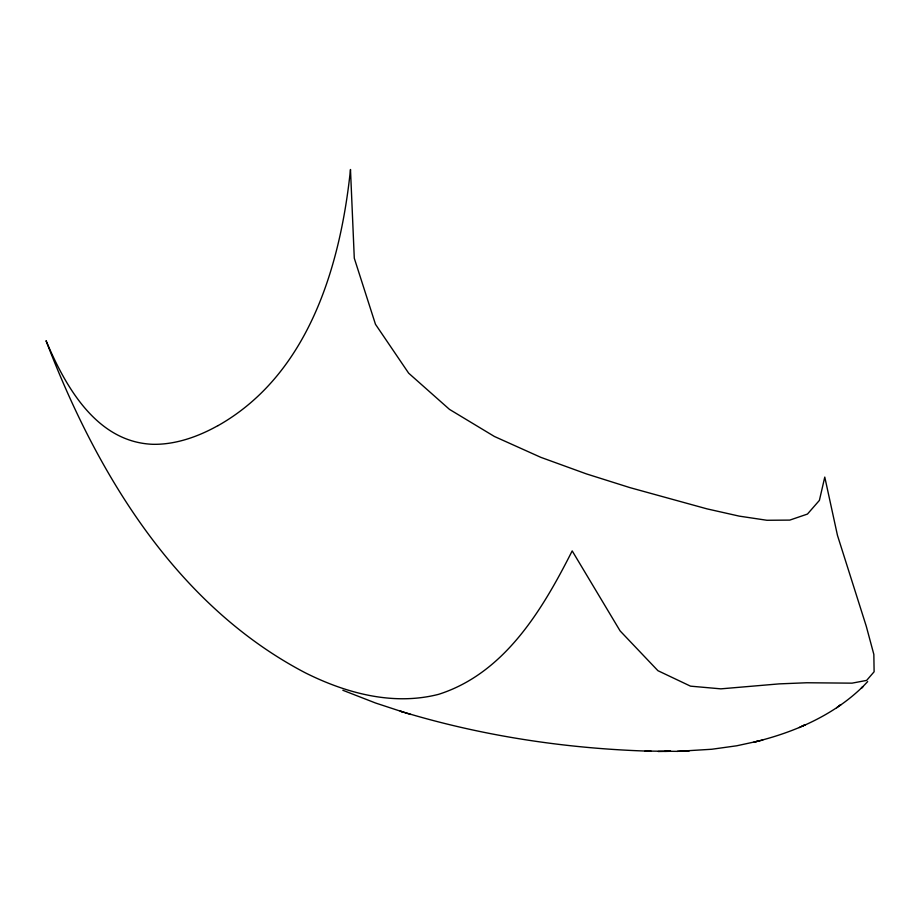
<?xml version="1.0" encoding="UTF-8"?>
<svg xmlns="http://www.w3.org/2000/svg" width="921" height="921" viewBox="0 0 921 921"><rect width="100%" height="100%" fill="white"/><g stroke="black" fill="none" stroke-linecap="round" stroke-linejoin="round"><path stroke-width="1.38" d="M867.686 681.586L861.319 688.263L862.919 686.559C833.401 715.513 793.775 732.54 754.011 742.107L762.795 740.058M838.559 706.349L840.815 704.669L836.636 707.765M218.012 425.652C308.408 374.582 340.425 266.319 350.487 169.499L354.286 258.202L375.469 324.284L408.659 373.178L449.471 409.373L494.416 436.485L540.754 457.311L586.447 473.912L629.999 487.646L706.948 508.853L739.229 516.128L766.928 520.273L789.792 520.1L807.452 514.068L819.391 500.402L824.779 477.09L837.465 535.377L866.258 626.199L873.845 654.428L874.11 671.777L866.649 680.4L852.04 683.152L806.727 682.76L779.224 683.877L720.855 688.85L690.52 686.157L657.928 670.695L620.098 630.897L572.194 550.896C542.584 609.368 504.858 673.251 438.569 694.342C393.14 705.97 346.1 693.248 305.196 672.767C175.934 605.097 96.532 473.014 46.05 340.701C65.356 386.44 96.36 441.827 152.345 444.29A199.097 116.587 -59.2 0 0 218.012 425.583M799.152 727.578L805.38 724.643L801.949 726.232M758.985 740.956L736.754 745.78L711.772 749.257L677.257 751.363L645.068 751.064L651.078 751.225C566.265 748.75 481.407 735.983 400.198 711.139L410.731 714.454M677.257 751.363L689.288 750.753L683.163 751.041M658.147 751.501L670.753 751.294L664.64 751.375M403.179 712.083L375.572 703.022L342.831 690.266"/></g></svg>
